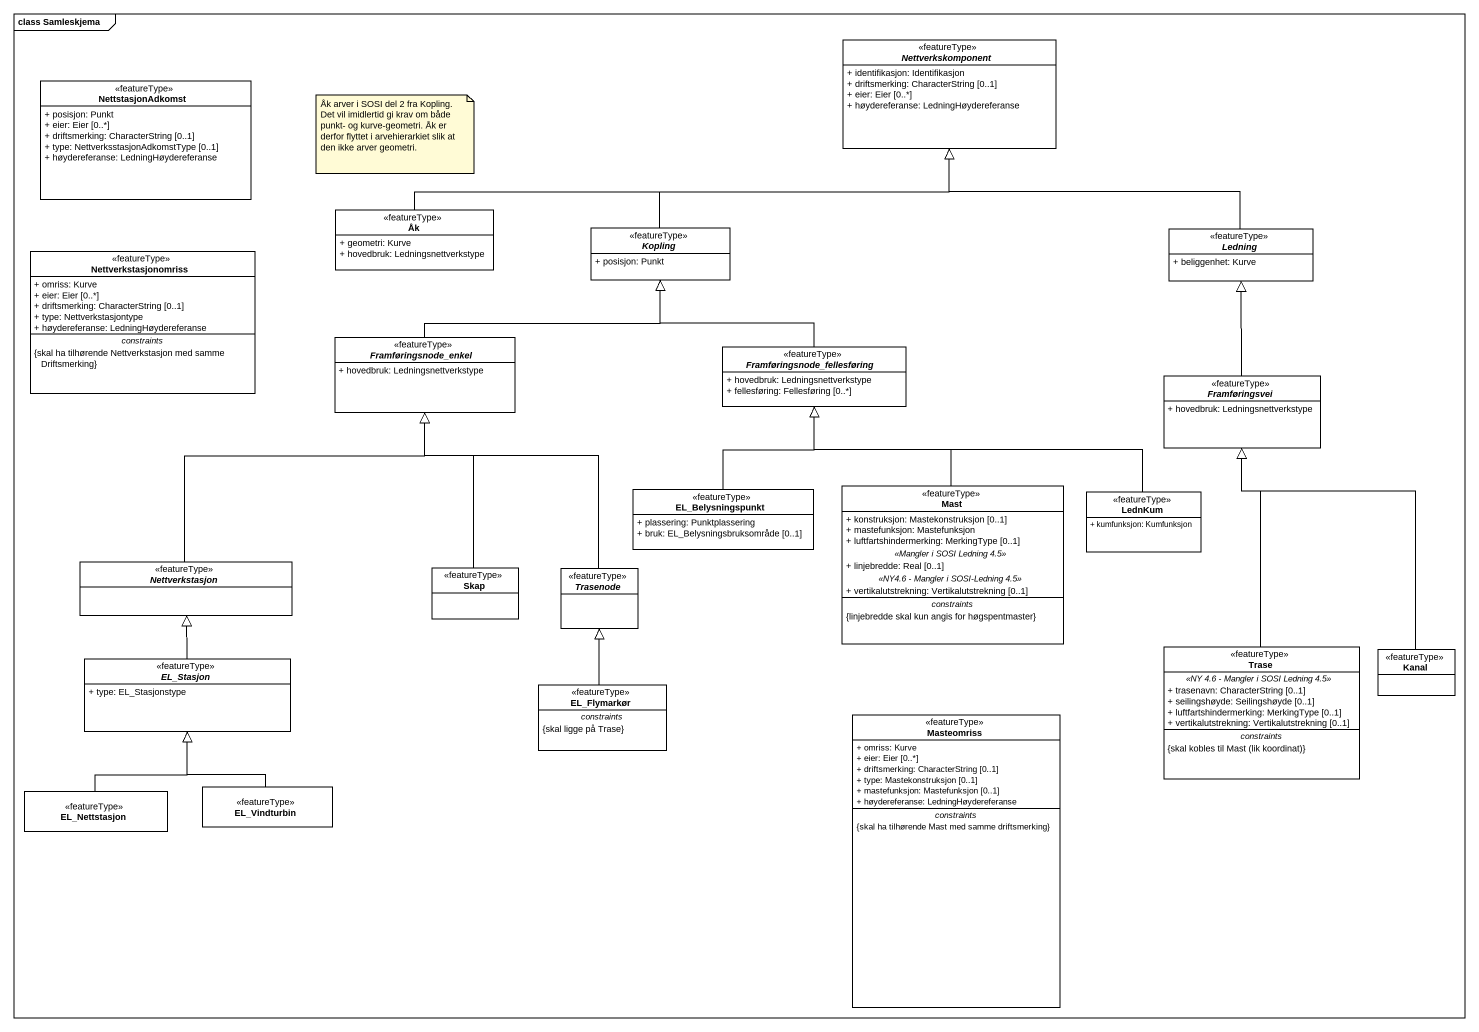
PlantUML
@startuml
mainframe class Samleskjema
hide circle
hide empty members
skinparam classAttributeIconSize 0
abstract class Nettverkskomponent <<featureType>> #FFFFFF {
  + identifikasjon: Identifikasjon
  + driftsmerking: CharacterString [0..1]
  + eier: Eier [0..*]
  + høydereferanse: LedningHøydereferanse
}
class NettstasjonAdkomst <<featureType>> #FFFFFF {
  + posisjon: Punkt
  + eier: Eier [0..*]
  + driftsmerking: CharacterString [0..1]
  + type: NettverksstasjonAdkomstType [0..1]
  + høydereferanse: LedningHøydereferanse
}
class Åk <<featureType>> #FFFFFF {
  + geometri: Kurve
  + hovedbruk: Ledningsnettverkstype
}
class Nettverkstasjonomriss <<featureType>> #FFFFFF {
  + omriss: Kurve
  + eier: Eier [0..*]
  + driftsmerking: CharacterString [0..1]
  + type: Nettverkstasjontype
  + høydereferanse: LedningHøydereferanse
  -- constraints --
  {skal ha tilhørende Nettverkstasjon med samme Driftsmerking}
}
abstract class Kopling <<featureType>> #FFFFFF {
  + posisjon: Punkt
}
abstract class Ledning <<featureType>> #FFFFFF {
  + beliggenhet: Kurve
}
abstract class Framføringsnode_enkel <<featureType>> #FFFFFF {
  + hovedbruk: Ledningsnettverkstype
}
abstract class Framføringsnode_fellesføring <<featureType>> #FFFFFF {
  + hovedbruk: Ledningsnettverkstype
  + fellesføring: Fellesføring [0..*]
}
abstract class Framføringsvei <<featureType>> #FFFFFF {
  + hovedbruk: Ledningsnettverkstype
}
class EL_Belysningspunkt <<featureType>> #FFFFFF {
  + plassering: Punktplassering
  + bruk: EL_Belysningsbruksområde [0..1]
}
class Mast <<featureType>> #FFFFFF {
  + konstruksjon: Mastekonstruksjon [0..1]
  + mastefunksjon: Mastefunksjon
  + luftfartshindermerking: MerkingType [0..1]
  .. <<Mangler i SOSI Ledning 4.5>> ..
  + linjebredde: Real [0..1]
  .. <<NY4.6 - Mangler i SOSI-Ledning 4.5>> ..
  + vertikalutstrekning: Vertikalutstrekning [0..1]
  -- constraints --
  {linjebredde skal kun angis for høgspentmaster}
}
class LednKum <<featureType>> #FFFFFF {
  + kumfunksjon: Kumfunksjon
}
abstract class Nettverkstasjon <<featureType>> #FFFFFF
class Skap <<featureType>> #FFFFFF
abstract class Trasenode <<featureType>> #FFFFFF
class Trase <<featureType>> #FFFFFF {
  .. <<NY 4.6 - Mangler i SOSI Ledning 4.5>> ..
  + trasenavn: CharacterString [0..1]
  + seilingshøyde: Seilingshøyde [0..1]
  + luftfartshindermerking: MerkingType [0..1]
  + vertikalutstrekning: Vertikalutstrekning [0..1]
  -- constraints --
  {field} {skal kobles til Mast (lik koordinat)}
}
abstract class EL_Stasjon <<featureType>> #FFFFFF {
  + type: EL_Stasjonstype
}
class EL_Flymarkør <<featureType>> #FFFFFF {
  -- constraints --
  {skal ligge på Trase}
}
class Kanal <<featureType>> #FFFFFF
class Masteomriss <<featureType>> #FFFFFF {
  + omriss: Kurve
  + eier: Eier [0..*]
  + driftsmerking: CharacterString [0..1]
  + type: Mastekonstruksjon [0..1]
  + mastefunksjon: Mastefunksjon [0..1]
  + høydereferanse: LedningHøydereferanse
  -- constraints --
  {skal ha tilhørende Mast med samme driftsmerking}
}
class EL_Nettstasjon <<featureType>> #FFFFFF
class EL_Vindturbin <<featureType>> #FFFFFF
Åk -right-|> Nettverkskomponent
Kopling -right-|> Nettverkskomponent
Ledning -left-|> Nettverkskomponent
Framføringsnode_enkel -right-|> Kopling
Framføringsnode_fellesføring -up-|> Kopling
Framføringsvei -up-|> Ledning
EL_Belysningspunkt -up-|> Framføringsnode_fellesføring
Mast -up-|> Framføringsnode_fellesføring
LednKum -left-|> Framføringsnode_fellesføring
Nettverkstasjon -up-|> Framføringsnode_enkel
Skap -up-|> Framføringsnode_enkel
Trasenode -up-|> Framføringsnode_enkel
Trase -up-|> Framføringsvei
EL_Stasjon -up-|> Nettverkstasjon
EL_Flymarkør -up-|> Trasenode
Kanal -up-|> Framføringsvei
EL_Nettstasjon -up-|> EL_Stasjon
EL_Vindturbin -up-|> EL_Stasjon
note as N1
  Åk arver i SOSI del 2 fra Kopling. Det vil imidlertid gi krav om både punkt- og kurve-geometri. Åk er derfor flyttet i arvehierarkiet slik at den ikke arver geometri.
end note
@enduml
